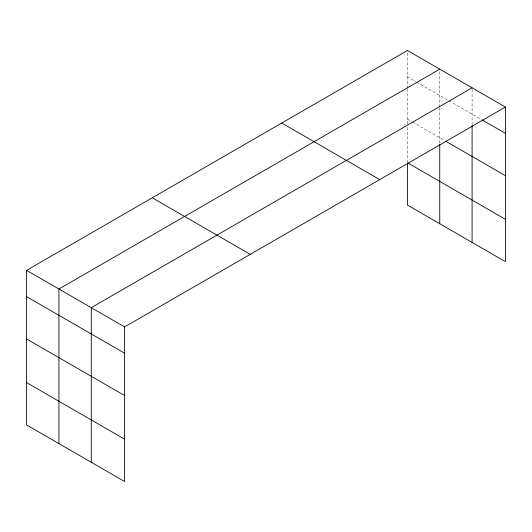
<?xml version="1.0" encoding="UTF-8"?>
<svg xmlns="http://www.w3.org/2000/svg" width="532" height="532" viewBox="0 0 532 532"><rect width="100%" height="100%" fill="white"/><g stroke="black" fill="none" stroke-linecap="round" stroke-linejoin="round"><path stroke-width="0.4" stroke-dasharray="2.66 2" d="M407.419 124.056L407.419 89.23M407.419 88.398L407.419 50.487M439.751 107.896L439.751 143.547M439.751 107.065L439.751 69.153M472.09 124.907L472.09 87.82M407.419 76.781L416.044 81.755M416.762 82.174L448.376 100.422M449.094 100.841L481.3 119.434M407.419 119.121L411.735 121.609M412.453 122.021L444.785 140.687M407.419 127.348L407.419 161.921"/><path stroke-width="0.8" d="M505.4 107.052L407.419 50.487L26.6 270.349L26.6 424.948L124.581 481.513L124.581 326.921L505.4 107.052L505.4 261.651L407.419 205.079L407.419 162.739M472.09 125.738L472.09 242.419M439.751 69.153L58.932 289.016L58.932 443.615M472.09 87.82L91.265 307.682L91.265 462.281M482.012 119.84L505.4 133.346M445.503 141.106L505.4 175.686M408.137 163.158L505.4 219.31M281.747 123.038L379.728 179.61M152.272 197.798L250.253 254.363M26.6 270.349L124.581 326.921M26.6 296.643L124.581 353.208M26.6 338.984L124.581 395.549M26.6 382.608L124.581 439.173M439.751 144.371L439.751 223.746"/></g></svg>
